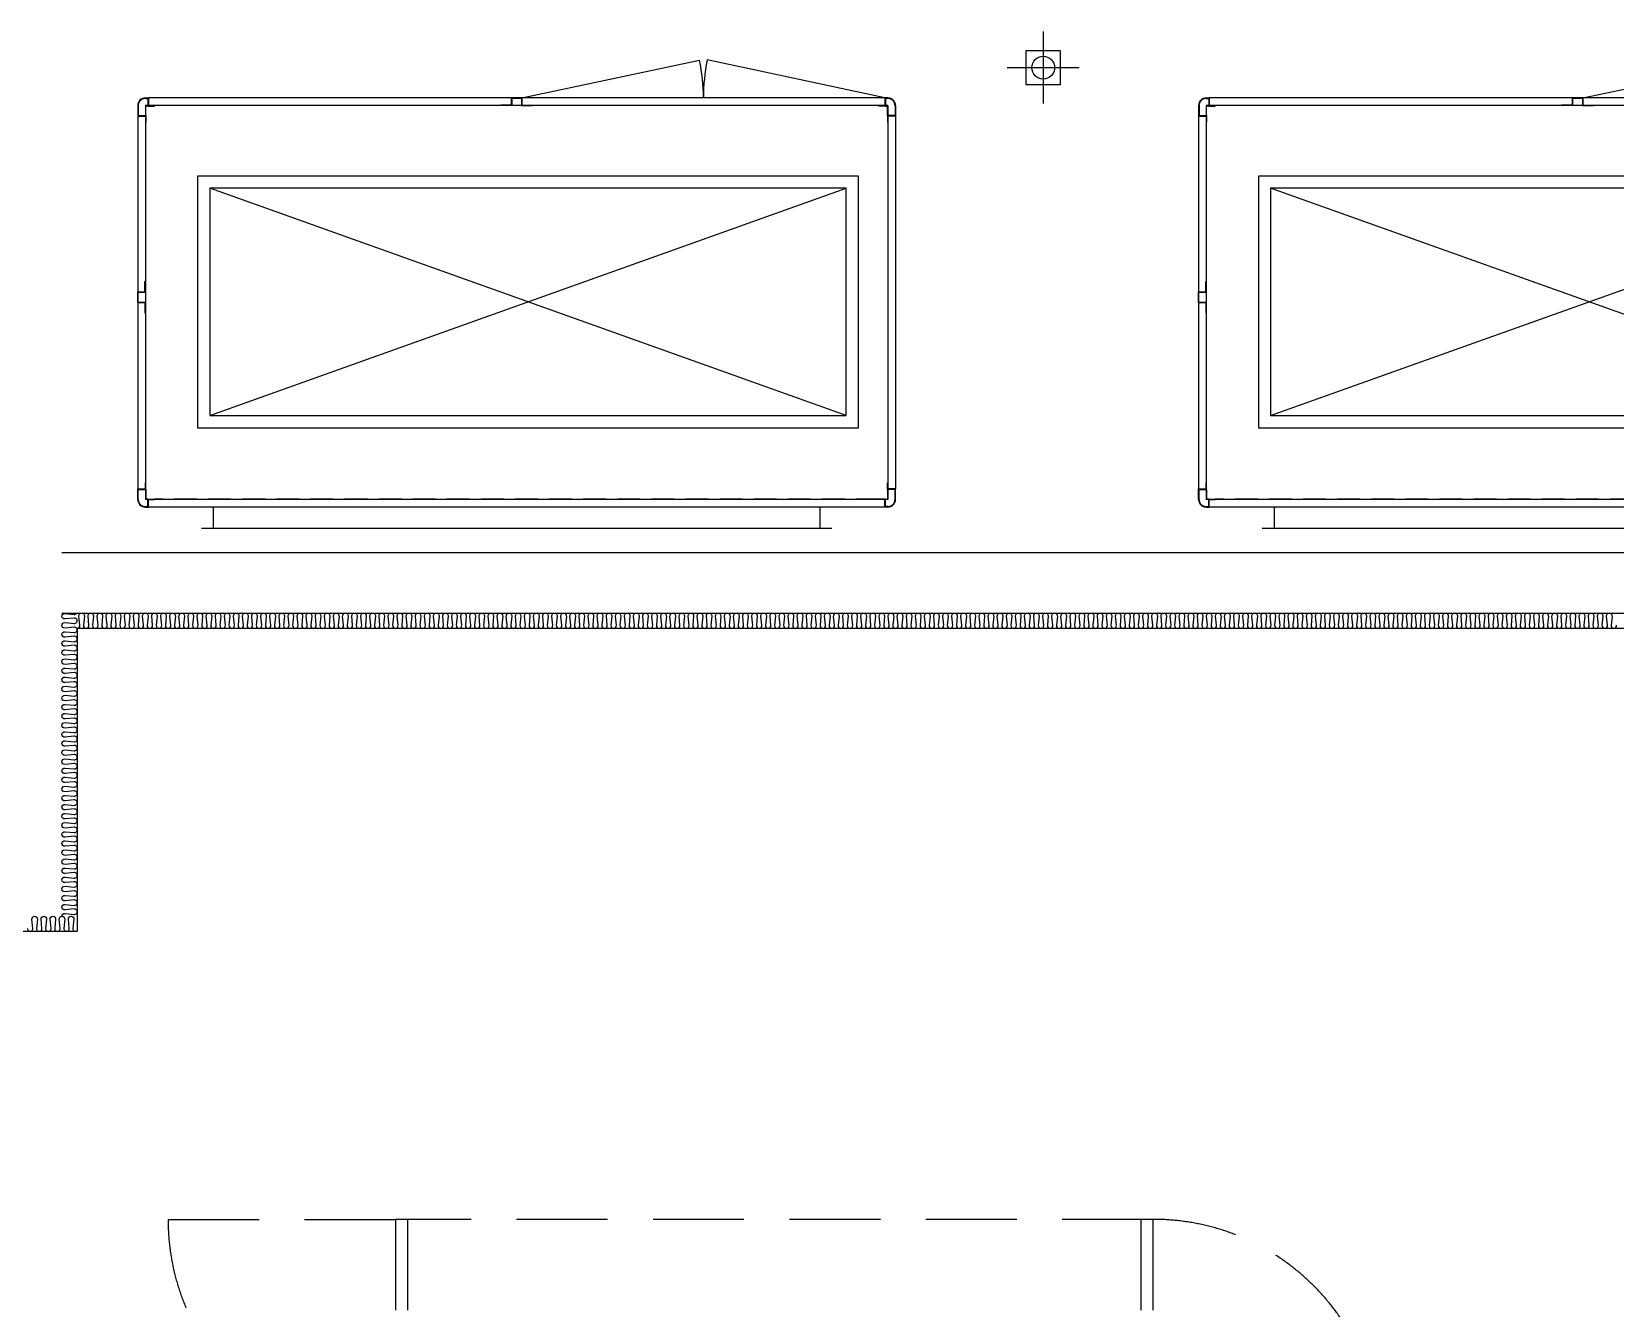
# Model space of a CAD drawing. Header units: millimetres. Extents: x -95754 to 177808, y 34455 to 150605.
# Drawn here: x 124454 to 129679, y 142211 to 146424 of the extents above; entities that cross this region are included whole.
import ezdxf

# ---------------------------------------------------------------- set-up
doc = ezdxf.new("R2010")
doc.units = ezdxf.units.MM
doc.header["$LTSCALE"] = 300
doc.linetypes.add('H1', pattern=[1.5, 1, -0.5])
doc.linetypes.add('HIDDEN', pattern=[0.375, 0.25, -0.125])
for name, color, linetype in [('A-ETC-기계', 253, 'Continuous'), ('A-ETC-전기', 253, 'H1'), ('A-SYM', 7, 'Continuous'), ('A-WALL-D', 7, 'Continuous'), ('A-지붕바닥', 251, 'Continuous'), ('ISL', 251, 'Continuous'), ('우수계획', 7, 'Continuous')]:
    doc.layers.add(name, color=color, linetype=linetype)

# ---------------------------------------------------------------- blocks, each defined once
blk = doc.blocks.new('A$Cacae0627')
at = {"layer": '우수계획', "color": 1}
for p, q in [((0, 528), (0, -528)), ((-528, 0), (528, 0))]:
    blk.add_line(p, q, dxfattribs=at)
at = {"layer": '우수계획', "color": 6, "lineweight": -3}
blk.add_lwpolyline([(-250, 250), (250, 250), (250, -250), (-250, -250)], close=True, dxfattribs=at)
blk.add_circle((0, 0), 167, dxfattribs=at)
blk = doc.blocks.new('A$Cfdea7a82')
at = {"layer": 'A-SYM', "xscale": 0.2249999999999964, "yscale": 0.2249999999999964, "zscale": 0.2249999999999964}
blk.add_blockref('A$Cacae0627', (203.8, 118.8, 0), dxfattribs=at)
blk = doc.blocks.new('A$C7EEB4B3A')
at = {"color": 0, "linetype": 'HIDDEN'}
for p, q in [((36.2, 25), (0, 25)), ((0, 25), (0, 23.8)), ((36.2, 1.2), (36.2, 25)), ((36.2, 1.2), (68.8, 1.2)), ((68.8, 1.2), (68.8, 25)), ((68.8, 25), (105, 25)), ((105, 25), (105, 23.8))]:
    blk.add_line(p, q, dxfattribs=at)
at = {"color": 0}
for p, q in [((35, 23.8), (0, 23.8)), ((35, 0), (35, 23.8)), ((35, 0), (70, 0)), ((70, 0), (70, 23.8)), ((70, 23.8), (105, 23.8))]:
    blk.add_line(p, q, dxfattribs=at)
blk = doc.blocks.new('G$C2C1B598D')
at = {"color": 0}
for p, q in [((-1040, 70), (1040, 70)), ((-1000, 0), (-1000, 70)), ((1000, 70), (1000, 0)), ((-1225, 0), (-1215, 0)), ((-1215, 0), (-1215, -25)), ((-1215, 0), (1215, 0)), ((-1040, 0), (1040, 0)), ((1225, 0), (1215, 0)), ((1215, 0), (1215, -25)), ((-1250, -25), (-1250, -60)), ((-1215, -25), (-1195, -25)), ((1215, -25), (1195, -25)), ((1250, -25), (1250, -60)), ((-1250, -60), (-1225, -60)), ((-1250, -1290.1), (-1250, -60)), ((-1225, -60), (-1225, -80)), ((1250, -60), (1225, -60)), ((1225, -60), (1225, -80)), ((1250, -1290.1), (1250, -60)), ((-1127.5, -262.1), (-1127.5, -1092.1)), ((1052.5, -262.1), (-1127.5, -262.1)), ((-1087.5, -302.1), (-1087.5, -1052.1)), ((-1087.5, -302.1), (1012.5, -1052.1)), ((1012.5, -302.1), (-1087.5, -1052.1)), ((1012.5, -302.1), (-1087.5, -302.1)), ((1012.5, -1052.1), (1012.5, -302.1)), ((1052.5, -1092.1), (1052.5, -262.1)), ((-1127.5, -1092.1), (1052.5, -1092.1)), ((-1087.5, -1052.1), (1012.5, -1052.1)), ((-1250, -1325.1), (-1250, -1290.1)), ((-1250, -1290.1), (-1225, -1290.1)), ((-1225, -1290.1), (-1225, -1270.1)), ((1225, -1290.1), (1225, -1270.1)), ((1250, -1290.1), (1225, -1290.1)), ((1250, -1325.1), (1250, -1290.1)), ((-1225, -1350.1), (-1215, -1350.1)), ((-1215, -1350.1), (-1215, -1325.1)), ((-1215, -1325.1), (-1195, -1325.1)), ((-1215, -1350.1), (1215, -1350.1)), ((1215, -1325.1), (1195, -1325.1)), ((1215, -1350.1), (1215, -1325.1)), ((1225, -1350.1), (1215, -1350.1))]:
    blk.add_line(p, q, dxfattribs=at)
at = {"color": 0, "linetype": 'HIDDEN'}
for p, q in [((-1248.4, -25), (-1248.4, -58.4)), ((-1225, -1.6), (-1216.6, -1.6)), ((-1216.6, -1.6), (-1216.6, -26.6)), ((-1216.6, -26.6), (-1195, -26.6)), ((-1195, -26.6), (-1195, -25)), ((-1195, -26.6), (1195, -26.6)), ((1195, -26.6), (1195, -25)), ((1216.6, -26.6), (1195, -26.6)), ((1225, -1.6), (1216.6, -1.6)), ((1216.6, -1.6), (1216.6, -26.6)), ((1248.4, -25), (1248.4, -58.4)), ((-1248.4, -58.4), (-1223.4, -58.4)), ((-1223.4, -80), (-1225, -80)), ((-1223.4, -58.4), (-1223.4, -80)), ((1248.4, -58.4), (1223.4, -58.4)), ((1223.4, -58.4), (1223.4, -80)), ((1223.4, -80), (1225, -80)), ((-1248.4, -1325.1), (-1248.4, -1291.7)), ((-1248.4, -1291.7), (-1223.4, -1291.7)), ((-1223.4, -1270.1), (-1225, -1270.1)), ((-1223.4, -1291.7), (-1223.4, -1270.1)), ((1223.4, -1291.7), (1223.4, -1270.1)), ((1223.4, -1270.1), (1225, -1270.1)), ((1248.4, -1291.7), (1223.4, -1291.7)), ((1248.4, -1325.1), (1248.4, -1291.7)), ((-1225, -1348.5), (-1216.6, -1348.5)), ((-1216.6, -1348.5), (-1216.6, -1323.5)), ((-1216.6, -1323.5), (-1195, -1323.5)), ((-1195, -1323.5), (-1195, -1325.1)), ((1216.6, -1323.5), (1195, -1323.5)), ((1195, -1323.5), (1195, -1325.1)), ((1216.6, -1348.5), (1216.6, -1323.5)), ((1225, -1348.5), (1216.6, -1348.5))]:
    blk.add_line(p, q, dxfattribs=at)
at = {"color": 0, "linetype": 'Continuous'}
for p, q in [((-1225, -1325.1), (-1225, -25)), ((-1225, -25), (1225, -25)), ((1225, -1325.1), (1225, -25)), ((-1225, -1325.1), (1225, -1325.1)), ((-1215, -1350.1), (-628.6, -1475.3)), ((-17.5, -1350), (-603.9, -1475.2))]:
    blk.add_line(p, q, dxfattribs=at)
at = {"color": 0, "linetype": 'ByBlock'}
for p, q in [((-1223.4, -58.4), (-1223.4, -26.6)), ((-1216.6, -26.6), (-1223.4, -26.6)), ((1216.6, -26.6), (1223.4, -26.6)), ((1223.4, -58.4), (1223.4, -26.6)), ((-1223.4, -1291.7), (-1223.4, -1323.5)), ((1223.4, -1291.7), (1223.4, -1323.5)), ((-1216.6, -1323.5), (-1223.4, -1323.5)), ((1216.6, -1323.5), (1223.4, -1323.5))]:
    blk.add_line(p, q, dxfattribs=at)
at = {"color": 0}
for centre, start, end in [((-1225, -25), 90, 180), ((1225, -25), 0, 90), ((-1225, -1325.1), 180, 270), ((1225, -1325.1), 270, 0)]:
    blk.add_arc(centre, 25, start, end, dxfattribs=at)
at = {"color": 0, "linetype": 'HIDDEN'}
for centre, start, end in [((-1225, -25), 90, 180.0029), ((1225, -25), 359.9971, 90), ((-1225, -1325.1), 179.9971, 270), ((1225, -1325.1), 270, 0.0029)]:
    blk.add_arc(centre, 23.4, start, end, dxfattribs=at)
at = {"color": 0, "linetype": 'Continuous'}
for centre, start, end in [((-1258.2, -1350.1), 348.7527, 0.0046), ((25.7, -1350), 179.9954, 191.2473)]:
    blk.add_arc(centre, 641.9, start, end, dxfattribs=at)
at = {"color": 0, "xscale": -1, "rotation": 89.99999999999997}
blk.add_blockref('A$C7EEB4B3A', (1250, -639.9), dxfattribs=at)
at = {"color": 0, "xscale": -1}
blk.add_blockref('A$C7EEB4B3A', (52.5, -1350.1), dxfattribs=at)
blk = doc.blocks.new('4F_기계장비')
at = {"layer": 'A-ETC-기계', "rotation": 180}
for p in [(33500, -3750), (37000, -3750)]:
    blk.add_blockref('G$C2C1B598D', p, dxfattribs=at)
blk = doc.blocks.new('750X2500')
at = {"layer": 'A-ETC-전기'}
for p, q in [((-3250, 750), (-2458, 750)), ((-2460, 750), (-2460, 0)), ((-40, 750), (-40, 0)), ((750, 0), (-42, 0))]:
    blk.add_line(p, q, dxfattribs=at)
blk.add_lwpolyline([(-2500, 750), (-2500, 0), (0, 0), (0, 750)], close=True, dxfattribs=at)
for centre, start, end in [((-2500, 750), 180, 270), ((0, 0), 0, 90)]:
    blk.add_arc(centre, 750, start, end, dxfattribs=at)

msp = doc.modelspace()

# ---------------------------------------------------------------- linework, layer by layer
at = {"layer": 'A-WALL-D'}
for p, q in [((124553.6, 144705), (134153.6, 144705)), ((124553.6, 144505), (134153.6, 144505))]:
    msp.add_line(p, q, dxfattribs=at)
at = {"layer": 'ISL', "elevation": 0}
for points in [[(124553.6, 143505, -0.44469), (124563.6, 143514), (124593.6, 143511, 1.108889), (124593.6, 143529), (124563.6, 143526, -0.44469), (124553.6, 143535, -0.44469), (124563.6, 143544), (124593.6, 143541, 1.108889), (124593.6, 143559), (124563.6, 143556, -0.44469), (124553.6, 143565, -0.44469), (124563.6, 143574), (124593.6, 143571, 1.108889), (124593.6, 143589), (124563.6, 143586, -0.44469), (124553.6, 143595, -0.44469), (124563.6, 143604), (124593.6, 143601, 1.108889), (124593.6, 143619), (124563.6, 143616, -0.44469), (124553.6, 143625, -0.44469), (124563.6, 143634), (124593.6, 143631, 1.108889), (124593.6, 143649), (124563.6, 143646, -0.44469), (124553.6, 143655, -0.44469), (124563.6, 143664), (124593.6, 143661, 1.108889), (124593.6, 143679), (124563.6, 143676, -0.44469), (124553.6, 143685, -0.44469), (124563.6, 143694), (124593.6, 143691, 1.108889), (124593.6, 143709), (124563.6, 143706, -0.44469), (124553.6, 143715, -0.44469), (124563.6, 143724), (124593.6, 143721, 1.108889), (124593.6, 143739), (124563.6, 143736, -0.44469), (124553.6, 143745, -0.44469), (124563.6, 143754), (124593.6, 143751, 1.108889), (124593.6, 143769), (124563.6, 143766, -0.44469), (124553.6, 143775, -0.44469), (124563.6, 143784), (124593.6, 143781, 1.108889), (124593.6, 143799), (124563.6, 143796, -0.44469), (124553.6, 143805, -0.44469), (124563.6, 143814), (124593.6, 143811, 1.108889), (124593.6, 143829), (124563.6, 143826, -0.44469), (124553.6, 143835, -0.44469), (124563.6, 143844), (124593.6, 143841, 1.108889), (124593.6, 143859), (124563.6, 143856, -0.44469), (124553.6, 143865, -0.44469), (124563.6, 143874), (124593.6, 143871, 1.108889), (124593.6, 143889), (124563.6, 143886, -0.44469), (124553.6, 143895, -0.44469), (124563.6, 143904), (124593.6, 143901, 1.108889), (124593.6, 143919), (124563.6, 143916, -0.44469), (124553.6, 143925, -0.44469), (124563.6, 143934), (124593.6, 143931, 1.108889), (124593.6, 143949), (124563.6, 143946, -0.44469), (124553.6, 143955, -0.44469), (124563.6, 143964), (124593.6, 143961, 1.108889), (124593.6, 143979), (124563.6, 143976, -0.44469), (124553.6, 143985, -0.44469), (124563.6, 143994), (124593.6, 143991, 1.108889), (124593.6, 144009), (124563.6, 144006, -0.44469), (124553.6, 144015, -0.44469), (124563.6, 144024), (124593.6, 144021, 1.108889), (124593.6, 144039), (124563.6, 144036, -0.44469), (124553.6, 144045, -0.44469), (124563.6, 144054), (124593.6, 144051, 1.108889), (124593.6, 144069), (124563.6, 144066, -0.44469), (124553.6, 144075, -0.44469), (124563.6, 144084), (124593.6, 144081, 1.108889), (124593.6, 144099), (124563.6, 144096, -0.44469), (124553.6, 144105, -0.44469), (124563.6, 144114), (124593.6, 144111, 1.108889), (124593.6, 144129), (124563.6, 144126, -0.44469), (124553.6, 144135, -0.44469), (124563.6, 144144), (124593.6, 144141, 1.108889), (124593.6, 144159), (124563.6, 144156, -0.44469), (124553.6, 144165, -0.44469), (124563.6, 144174), (124593.6, 144171, 1.108889), (124593.6, 144189), (124563.6, 144186, -0.44469), (124553.6, 144195, -0.44469), (124563.6, 144204), (124593.6, 144201, 1.108889), (124593.6, 144219), (124563.6, 144216, -0.44469), (124553.6, 144225, -0.44469), (124563.6, 144234), (124593.6, 144231, 1.108889), (124593.6, 144249), (124563.6, 144246, -0.44469), (124553.6, 144255, -0.44469), (124563.6, 144264), (124593.6, 144261, 1.108889), (124593.6, 144279), (124563.6, 144276, -0.44469), (124553.6, 144285, -0.44469), (124563.6, 144294), (124593.6, 144291, 1.108889), (124593.6, 144309), (124563.6, 144306, -0.44469), (124553.6, 144315, -0.44469), (124563.6, 144324), (124593.6, 144321, 1.108889), (124593.6, 144339), (124563.6, 144336, -0.44469), (124553.6, 144345, -0.44469), (124563.6, 144354), (124593.6, 144351, 1.108889), (124593.6, 144369), (124563.6, 144366, -0.44469), (124553.6, 144375, -0.44469), (124563.6, 144384), (124593.6, 144381, 1.108889), (124593.6, 144399), (124563.6, 144396, -0.44469), (124553.6, 144405, -0.44469), (124563.6, 144414), (124593.6, 144411, 1.108889), (124593.6, 144429), (124563.6, 144426, -0.44469), (124553.6, 144435, -0.44469), (124563.6, 144444), (124593.6, 144441, 1.108889), (124593.6, 144459), (124563.6, 144456, -0.44469), (124553.6, 144465, -0.44469), (124563.6, 144474), (124593.6, 144471, 1.108889), (124593.6, 144489), (124563.6, 144486, -0.44469), (124553.6, 144495, -0.44469), (124563.6, 144504), (124593.6, 144501, 0.278732), (124602.1, 144505, 0.278732)], [(124439.6, 143465, 1.108889), (124457.6, 143465), (124454.6, 143495, -0.44469), (124463.6, 143505, -0.44469), (124472.6, 143495), (124469.6, 143465, 1.108889), (124487.6, 143465), (124484.6, 143495, -0.44469), (124493.6, 143505, -0.44469), (124502.6, 143495), (124499.6, 143465, 1.108889), (124517.6, 143465), (124514.6, 143495, -0.44469), (124523.6, 143505, -0.44469), (124532.6, 143495), (124529.6, 143465, 1.108889), (124547.6, 143465), (124544.6, 143495, -0.44469), (124553.6, 143505, -0.44469), (124562.6, 143495), (124559.6, 143465, 1.108889), (124577.6, 143465), (124574.6, 143495, -0.44469), (124583.6, 143505, -0.44469), (124592.6, 143495), (124589.6, 143465, 0.633283), (124603.6, 143456.5, 0.633283)]]:
    msp.add_lwpolyline(points, format="xyb", dxfattribs=at)
at = {"layer": 'ISL'}
msp.add_lwpolyline([(124603.6, 144455, 0.44469), (124612.6, 144465), (124609.6, 144495, -1.108889), (124627.6, 144495), (124624.6, 144465, 0.44469), (124633.6, 144455, 0.44469), (124642.6, 144465), (124639.6, 144495, -1.108889), (124657.6, 144495), (124654.6, 144465, 0.44469), (124663.6, 144455, 0.44469), (124672.6, 144465), (124669.6, 144495, -1.108889), (124687.6, 144495), (124684.6, 144465, 0.44469), (124693.6, 144455, 0.44469), (124702.6, 144465), (124699.6, 144495, -1.108889), (124717.6, 144495), (124714.6, 144465, 0.44469), (124723.6, 144455, 0.44469), (124732.6, 144465), (124729.6, 144495, -1.108889), (124747.6, 144495), (124744.6, 144465, 0.44469), (124753.6, 144455, 0.44469), (124762.6, 144465), (124759.6, 144495, -1.108889), (124777.6, 144495), (124774.6, 144465, 0.44469), (124783.6, 144455, 0.44469), (124792.6, 144465), (124789.6, 144495, -1.108889), (124807.6, 144495), (124804.6, 144465, 0.44469), (124813.6, 144455, 0.44469), (124822.6, 144465), (124819.6, 144495, -1.108889), (124837.6, 144495), (124834.6, 144465, 0.44469), (124843.6, 144455, 0.44469), (124852.6, 144465), (124849.6, 144495, -1.108889), (124867.6, 144495), (124864.6, 144465, 0.44469), (124873.6, 144455, 0.44469), (124882.6, 144465), (124879.6, 144495, -1.108889), (124897.6, 144495), (124894.6, 144465, 0.44469), (124903.6, 144455, 0.44469), (124912.6, 144465), (124909.6, 144495, -1.108889), (124927.6, 144495), (124924.6, 144465, 0.44469), (124933.6, 144455, 0.44469), (124942.6, 144465), (124939.6, 144495, -1.108889), (124957.6, 144495), (124954.6, 144465, 0.44469), (124963.6, 144455, 0.44469), (124972.6, 144465), (124969.6, 144495, -1.108889), (124987.6, 144495), (124984.6, 144465, 0.44469), (124993.6, 144455, 0.44469), (125002.6, 144465), (124999.6, 144495, -1.108889), (125017.6, 144495), (125014.6, 144465, 0.44469), (125023.6, 144455, 0.44469), (125032.6, 144465), (125029.6, 144495, -1.108889), (125047.6, 144495), (125044.6, 144465, 0.44469), (125053.6, 144455, 0.44469), (125062.6, 144465), (125059.6, 144495, -1.108889), (125077.6, 144495), (125074.6, 144465, 0.44469), (125083.6, 144455, 0.44469), (125092.6, 144465), (125089.6, 144495, -1.108889), (125107.6, 144495), (125104.6, 144465, 0.44469), (125113.6, 144455, 0.44469), (125122.6, 144465), (125119.6, 144495, -1.108889), (125137.6, 144495), (125134.6, 144465, 0.44469), (125143.6, 144455, 0.44469), (125152.6, 144465), (125149.6, 144495, -1.108889), (125167.6, 144495), (125164.6, 144465, 0.44469), (125173.6, 144455, 0.44469), (125182.6, 144465), (125179.6, 144495, -1.108889), (125197.6, 144495), (125194.6, 144465, 0.44469), (125203.6, 144455, 0.44469), (125212.6, 144465), (125209.6, 144495, -1.108889), (125227.6, 144495), (125224.6, 144465, 0.44469), (125233.6, 144455, 0.44469), (125242.6, 144465), (125239.6, 144495, -1.108889), (125257.6, 144495), (125254.6, 144465, 0.44469), (125263.6, 144455, 0.44469), (125272.6, 144465), (125269.6, 144495, -1.108889), (125287.6, 144495), (125284.6, 144465, 0.44469), (125293.6, 144455, 0.44469), (125302.6, 144465), (125299.6, 144495, -1.108889), (125317.6, 144495), (125314.6, 144465, 0.44469), (125323.6, 144455, 0.44469), (125332.6, 144465), (125329.6, 144495, -1.108889), (125347.6, 144495), (125344.6, 144465, 0.44469), (125353.6, 144455, 0.44469), (125362.6, 144465), (125359.6, 144495, -1.108889), (125377.6, 144495), (125374.6, 144465, 0.44469), (125383.6, 144455, 0.44469), (125392.6, 144465), (125389.6, 144495, -1.108889), (125407.6, 144495), (125404.6, 144465, 0.44469), (125413.6, 144455, 0.44469), (125422.6, 144465), (125419.6, 144495, -1.108889), (125437.6, 144495), (125434.6, 144465, 0.44469), (125443.6, 144455, 0.44469), (125452.6, 144465), (125449.6, 144495, -1.108889), (125467.6, 144495), (125464.6, 144465, 0.44469), (125473.6, 144455, 0.44469), (125482.6, 144465), (125479.6, 144495, -1.108889), (125497.6, 144495), (125494.6, 144465, 0.44469), (125503.6, 144455, 0.44469), (125512.6, 144465), (125509.6, 144495, -1.108889), (125527.6, 144495), (125524.6, 144465, 0.44469), (125533.6, 144455, 0.44469), (125542.6, 144465), (125539.6, 144495, -1.108889), (125557.6, 144495), (125554.6, 144465, 0.44469), (125563.6, 144455, 0.44469), (125572.6, 144465), (125569.6, 144495, -1.108889), (125587.6, 144495), (125584.6, 144465, 0.44469), (125593.6, 144455, 0.44469), (125602.6, 144465), (125599.6, 144495, -1.108889), (125617.6, 144495), (125614.6, 144465, 0.44469), (125623.6, 144455, 0.44469), (125632.6, 144465), (125629.6, 144495, -1.108889), (125647.6, 144495), (125644.6, 144465, 0.44469), (125653.6, 144455, 0.44469), (125662.6, 144465), (125659.6, 144495, -1.108889), (125677.6, 144495), (125674.6, 144465, 0.44469), (125683.6, 144455, 0.44469), (125692.6, 144465), (125689.6, 144495, -1.108889), (125707.6, 144495), (125704.6, 144465, 0.44469), (125713.6, 144455, 0.44469), (125722.6, 144465), (125719.6, 144495, -1.108889), (125737.6, 144495), (125734.6, 144465, 0.44469), (125743.6, 144455, 0.44469), (125752.6, 144465), (125749.6, 144495, -1.108889), (125767.6, 144495), (125764.6, 144465, 0.44469), (125773.6, 144455, 0.44469), (125782.6, 144465), (125779.6, 144495, -1.108889), (125797.6, 144495), (125794.6, 144465, 0.44469), (125803.6, 144455, 0.44469), (125812.6, 144465), (125809.6, 144495, -1.108889), (125827.6, 144495), (125824.6, 144465, 0.44469), (125833.6, 144455, 0.44469), (125842.6, 144465), (125839.6, 144495, -1.108889), (125857.6, 144495), (125854.6, 144465, 0.44469), (125863.6, 144455, 0.44469), (125872.6, 144465), (125869.6, 144495, -1.108889), (125887.6, 144495), (125884.6, 144465, 0.44469), (125893.6, 144455, 0.44469), (125902.6, 144465), (125899.6, 144495, -1.108889), (125917.6, 144495), (125914.6, 144465, 0.44469), (125923.6, 144455, 0.44469), (125932.6, 144465), (125929.6, 144495, -1.108889), (125947.6, 144495), (125944.6, 144465, 0.44469), (125953.6, 144455, 0.44469), (125962.6, 144465), (125959.6, 144495, -1.108889), (125977.6, 144495), (125974.6, 144465, 0.44469), (125983.6, 144455, 0.44469), (125992.6, 144465), (125989.6, 144495, -1.108889), (126007.6, 144495), (126004.6, 144465, 0.44469), (126013.6, 144455, 0.44469), (126022.6, 144465), (126019.6, 144495, -1.108889), (126037.6, 144495), (126034.6, 144465, 0.44469), (126043.6, 144455, 0.44469), (126052.6, 144465), (126049.6, 144495, -1.108889), (126067.6, 144495), (126064.6, 144465, 0.44469), (126073.6, 144455, 0.44469), (126082.6, 144465), (126079.6, 144495, -1.108889), (126097.6, 144495), (126094.6, 144465, 0.44469), (126103.6, 144455, 0.44469), (126112.6, 144465), (126109.6, 144495, -1.108889), (126127.6, 144495), (126124.6, 144465, 0.44469), (126133.6, 144455, 0.44469), (126142.6, 144465), (126139.6, 144495, -1.108889), (126157.6, 144495), (126154.6, 144465, 0.44469), (126163.6, 144455, 0.44469), (126172.6, 144465), (126169.6, 144495, -1.108889), (126187.6, 144495), (126184.6, 144465, 0.44469), (126193.6, 144455, 0.44469), (126202.6, 144465), (126199.6, 144495, -1.108889), (126217.6, 144495), (126214.6, 144465, 0.44469), (126223.6, 144455, 0.44469), (126232.6, 144465), (126229.6, 144495, -1.108889), (126247.6, 144495), (126244.6, 144465, 0.44469), (126253.6, 144455, 0.44469), (126262.6, 144465), (126259.6, 144495, -1.108889), (126277.6, 144495), (126274.6, 144465, 0.44469), (126283.6, 144455, 0.44469), (126292.6, 144465), (126289.6, 144495, -1.108889), (126307.6, 144495), (126304.6, 144465, 0.44469), (126313.6, 144455, 0.44469), (126322.6, 144465), (126319.6, 144495, -1.108889), (126337.6, 144495), (126334.6, 144465, 0.44469), (126343.6, 144455, 0.44469), (126352.6, 144465), (126349.6, 144495, -1.108889), (126367.6, 144495), (126364.6, 144465, 0.44469), (126373.6, 144455, 0.44469), (126382.6, 144465), (126379.6, 144495, -1.108889), (126397.6, 144495), (126394.6, 144465, 0.44469), (126403.6, 144455, 0.44469), (126412.6, 144465), (126409.6, 144495, -1.108889), (126427.6, 144495), (126424.6, 144465, 0.44469), (126433.6, 144455, 0.44469), (126442.6, 144465), (126439.6, 144495, -1.108889), (126457.6, 144495), (126454.6, 144465, 0.44469), (126463.6, 144455, 0.44469), (126472.6, 144465), (126469.6, 144495, -1.108889), (126487.6, 144495), (126484.6, 144465, 0.44469), (126493.6, 144455, 0.44469), (126502.6, 144465), (126499.6, 144495, -1.108889), (126517.6, 144495), (126514.6, 144465, 0.44469), (126523.6, 144455, 0.44469), (126532.6, 144465), (126529.6, 144495, -1.108889), (126547.6, 144495), (126544.6, 144465, 0.44469), (126553.6, 144455, 0.44469), (126562.6, 144465), (126559.6, 144495, -1.108889), (126577.6, 144495), (126574.6, 144465, 0.44469), (126583.6, 144455, 0.44469), (126592.6, 144465), (126589.6, 144495, -1.108889), (126607.6, 144495), (126604.6, 144465, 0.44469), (126613.6, 144455, 0.44469), (126622.6, 144465), (126619.6, 144495, -1.108889), (126637.6, 144495), (126634.6, 144465, 0.44469), (126643.6, 144455, 0.44469), (126652.6, 144465), (126649.6, 144495, -1.108889), (126667.6, 144495), (126664.6, 144465, 0.44469), (126673.6, 144455, 0.44469), (126682.6, 144465), (126679.6, 144495, -1.108889), (126697.6, 144495), (126694.6, 144465, 0.44469), (126703.6, 144455, 0.44469), (126712.6, 144465), (126709.6, 144495, -1.108889), (126727.6, 144495), (126724.6, 144465, 0.44469), (126733.6, 144455, 0.44469), (126742.6, 144465), (126739.6, 144495, -1.108889), (126757.6, 144495), (126754.6, 144465, 0.44469), (126763.6, 144455, 0.44469), (126772.6, 144465), (126769.6, 144495, -1.108889), (126787.6, 144495), (126784.6, 144465, 0.44469), (126793.6, 144455, 0.44469), (126802.6, 144465), (126799.6, 144495, -1.108889), (126817.6, 144495), (126814.6, 144465, 0.44469), (126823.6, 144455, 0.44469), (126832.6, 144465), (126829.6, 144495, -1.108889), (126847.6, 144495), (126844.6, 144465, 0.44469), (126853.6, 144455, 0.44469), (126862.6, 144465), (126859.6, 144495, -1.108889), (126877.6, 144495), (126874.6, 144465, 0.44469), (126883.6, 144455, 0.44469), (126892.6, 144465), (126889.6, 144495, -1.108889), (126907.6, 144495), (126904.6, 144465, 0.44469), (126913.6, 144455, 0.44469), (126922.6, 144465), (126919.6, 144495, -1.108889), (126937.6, 144495), (126934.6, 144465, 0.44469), (126943.6, 144455, 0.44469), (126952.6, 144465), (126949.6, 144495, -1.108889), (126967.6, 144495), (126964.6, 144465, 0.44469), (126973.6, 144455, 0.44469), (126982.6, 144465), (126979.6, 144495, -1.108889), (126997.6, 144495), (126994.6, 144465, 0.44469), (127003.6, 144455, 0.44469), (127012.6, 144465), (127009.6, 144495, -1.108889), (127027.6, 144495), (127024.6, 144465, 0.44469), (127033.6, 144455, 0.44469), (127042.6, 144465), (127039.6, 144495, -1.108889), (127057.6, 144495), (127054.6, 144465, 0.44469), (127063.6, 144455, 0.44469), (127072.6, 144465), (127069.6, 144495, -1.108889), (127087.6, 144495), (127084.6, 144465, 0.44469), (127093.6, 144455, 0.44469), (127102.6, 144465), (127099.6, 144495, -1.108889), (127117.6, 144495), (127114.6, 144465, 0.44469), (127123.6, 144455, 0.44469), (127132.6, 144465), (127129.6, 144495, -1.108889), (127147.6, 144495), (127144.6, 144465, 0.44469), (127153.6, 144455, 0.44469), (127162.6, 144465), (127159.6, 144495, -1.108889), (127177.6, 144495), (127174.6, 144465, 0.44469), (127183.6, 144455, 0.44469), (127192.6, 144465), (127189.6, 144495, -1.108889), (127207.6, 144495), (127204.6, 144465, 0.44469), (127213.6, 144455, 0.44469), (127222.6, 144465), (127219.6, 144495, -1.108889), (127237.6, 144495), (127234.6, 144465, 0.44469), (127243.6, 144455, 0.44469), (127252.6, 144465), (127249.6, 144495, -1.108889), (127267.6, 144495), (127264.6, 144465, 0.44469), (127273.6, 144455, 0.44469), (127282.6, 144465), (127279.6, 144495, -1.108889), (127297.6, 144495), (127294.6, 144465, 0.44469), (127303.6, 144455, 0.44469), (127312.6, 144465), (127309.6, 144495, -1.108889), (127327.6, 144495), (127324.6, 144465, 0.44469), (127333.6, 144455, 0.44469), (127342.6, 144465), (127339.6, 144495, -1.108889), (127357.6, 144495), (127354.6, 144465, 0.44469), (127363.6, 144455, 0.44469), (127372.6, 144465), (127369.6, 144495, -1.108889), (127387.6, 144495), (127384.6, 144465, 0.44469), (127393.6, 144455, 0.44469), (127402.6, 144465), (127399.6, 144495, -1.108889), (127417.6, 144495), (127414.6, 144465, 0.44469), (127423.6, 144455, 0.44469), (127432.6, 144465), (127429.6, 144495, -1.108889), (127447.6, 144495), (127444.6, 144465, 0.44469), (127453.6, 144455, 0.44469), (127462.6, 144465), (127459.6, 144495, -1.108889), (127477.6, 144495), (127474.6, 144465, 0.44469), (127483.6, 144455, 0.44469), (127492.6, 144465), (127489.6, 144495, -1.108889), (127507.6, 144495), (127504.6, 144465, 0.44469), (127513.6, 144455, 0.44469), (127522.6, 144465), (127519.6, 144495, -1.108889), (127537.6, 144495), (127534.6, 144465, 0.44469), (127543.6, 144455, 0.44469), (127552.6, 144465), (127549.6, 144495, -1.108889), (127567.6, 144495), (127564.6, 144465, 0.44469), (127573.6, 144455, 0.44469), (127582.6, 144465), (127579.6, 144495, -1.108889), (127597.6, 144495), (127594.6, 144465, 0.44469), (127603.6, 144455, 0.44469), (127612.6, 144465), (127609.6, 144495, -1.108889), (127627.6, 144495), (127624.6, 144465, 0.44469), (127633.6, 144455, 0.44469), (127642.6, 144465), (127639.6, 144495, -1.108889), (127657.6, 144495), (127654.6, 144465, 0.44469), (127663.6, 144455, 0.44469), (127672.6, 144465), (127669.6, 144495, -1.108889), (127687.6, 144495), (127684.6, 144465, 0.44469), (127693.6, 144455, 0.44469), (127702.6, 144465), (127699.6, 144495, -1.108889), (127717.6, 144495), (127714.6, 144465, 0.44469), (127723.6, 144455, 0.44469), (127732.6, 144465), (127729.6, 144495, -1.108889), (127747.6, 144495), (127744.6, 144465, 0.44469), (127753.6, 144455, 0.44469), (127762.6, 144465), (127759.6, 144495, -1.108889), (127777.6, 144495), (127774.6, 144465, 0.44469), (127783.6, 144455, 0.44469), (127792.6, 144465), (127789.6, 144495, -1.108889), (127807.6, 144495), (127804.6, 144465, 0.44469), (127813.6, 144455, 0.44469), (127822.6, 144465), (127819.6, 144495, -1.108889), (127837.6, 144495), (127834.6, 144465, 0.44469), (127843.6, 144455, 0.44469), (127852.6, 144465), (127849.6, 144495, -1.108889), (127867.6, 144495), (127864.6, 144465, 0.44469), (127873.6, 144455, 0.44469), (127882.6, 144465), (127879.6, 144495, -1.108889), (127897.6, 144495), (127894.6, 144465, 0.44469), (127903.6, 144455, 0.44469), (127912.6, 144465), (127909.6, 144495, -1.108889), (127927.6, 144495), (127924.6, 144465, 0.44469), (127933.6, 144455, 0.44469), (127942.6, 144465), (127939.6, 144495, -1.108889), (127957.6, 144495), (127954.6, 144465, 0.44469), (127963.6, 144455, 0.44469), (127972.6, 144465), (127969.6, 144495, -1.108889), (127987.6, 144495), (127984.6, 144465, 0.44469), (127993.6, 144455, 0.44469), (128002.6, 144465), (127999.6, 144495, -1.108889), (128017.6, 144495), (128014.6, 144465, 0.44469), (128023.6, 144455, 0.44469), (128032.6, 144465), (128029.6, 144495, -1.108889), (128047.6, 144495), (128044.6, 144465, 0.44469), (128053.6, 144455, 0.44469), (128062.6, 144465), (128059.6, 144495, -1.108889), (128077.6, 144495), (128074.6, 144465, 0.44469), (128083.6, 144455, 0.44469), (128092.6, 144465), (128089.6, 144495, -1.108889), (128107.6, 144495), (128104.6, 144465, 0.44469), (128113.6, 144455, 0.44469), (128122.6, 144465), (128119.6, 144495, -1.108889), (128137.6, 144495), (128134.6, 144465, 0.44469), (128143.6, 144455, 0.44469), (128152.6, 144465), (128149.6, 144495, -1.108889), (128167.6, 144495), (128164.6, 144465, 0.44469), (128173.6, 144455, 0.44469), (128182.6, 144465), (128179.6, 144495, -1.108889), (128197.6, 144495), (128194.6, 144465, 0.44469), (128203.6, 144455, 0.44469), (128212.6, 144465), (128209.6, 144495, -1.108889), (128227.6, 144495), (128224.6, 144465, 0.44469), (128233.6, 144455, 0.44469), (128242.6, 144465), (128239.6, 144495, -1.108889), (128257.6, 144495), (128254.6, 144465, 0.44469), (128263.6, 144455, 0.44469), (128272.6, 144465), (128269.6, 144495, -1.108889), (128287.6, 144495), (128284.6, 144465, 0.44469), (128293.6, 144455, 0.44469), (128302.6, 144465), (128299.6, 144495, -1.108889), (128317.6, 144495), (128314.6, 144465, 0.44469), (128323.6, 144455, 0.44469), (128332.6, 144465), (128329.6, 144495, -1.108889), (128347.6, 144495), (128344.6, 144465, 0.44469), (128353.6, 144455, 0.44469), (128362.6, 144465), (128359.6, 144495, -1.108889), (128377.6, 144495), (128374.6, 144465, 0.44469), (128383.6, 144455, 0.44469), (128392.6, 144465), (128389.6, 144495, -1.108889), (128407.6, 144495), (128404.6, 144465, 0.44469), (128413.6, 144455, 0.44469), (128422.6, 144465), (128419.6, 144495, -1.108889), (128437.6, 144495), (128434.6, 144465, 0.44469), (128443.6, 144455, 0.44469), (128452.6, 144465), (128449.6, 144495, -1.108889), (128467.6, 144495), (128464.6, 144465, 0.44469), (128473.6, 144455, 0.44469), (128482.6, 144465), (128479.6, 144495, -1.108889), (128497.6, 144495), (128494.6, 144465, 0.44469), (128503.6, 144455, 0.44469), (128512.6, 144465), (128509.6, 144495, -1.108889), (128527.6, 144495), (128524.6, 144465, 0.44469), (128533.6, 144455, 0.44469), (128542.6, 144465), (128539.6, 144495, -1.108889), (128557.6, 144495), (128554.6, 144465, 0.44469), (128563.6, 144455, 0.44469), (128572.6, 144465), (128569.6, 144495, -1.108889), (128587.6, 144495), (128584.6, 144465, 0.44469), (128593.6, 144455, 0.44469), (128602.6, 144465), (128599.6, 144495, -1.108889), (128617.6, 144495), (128614.6, 144465, 0.44469), (128623.6, 144455, 0.44469), (128632.6, 144465), (128629.6, 144495, -1.108889), (128647.6, 144495), (128644.6, 144465, 0.44469), (128653.6, 144455, 0.44469), (128662.6, 144465), (128659.6, 144495, -1.108889), (128677.6, 144495), (128674.6, 144465, 0.44469), (128683.6, 144455, 0.44469), (128692.6, 144465), (128689.6, 144495, -1.108889), (128707.6, 144495), (128704.6, 144465, 0.44469), (128713.6, 144455, 0.44469), (128722.6, 144465), (128719.6, 144495, -1.108889), (128737.6, 144495), (128734.6, 144465, 0.44469), (128743.6, 144455, 0.44469), (128752.6, 144465), (128749.6, 144495, -1.108889), (128767.6, 144495), (128764.6, 144465, 0.44469), (128773.6, 144455, 0.44469), (128782.6, 144465), (128779.6, 144495, -1.108889), (128797.6, 144495), (128794.6, 144465, 0.44469), (128803.6, 144455, 0.44469), (128812.6, 144465), (128809.6, 144495, -1.108889), (128827.6, 144495), (128824.6, 144465, 0.44469), (128833.6, 144455, 0.44469), (128842.6, 144465), (128839.6, 144495, -1.108889), (128857.6, 144495), (128854.6, 144465, 0.44469), (128863.6, 144455, 0.44469), (128872.6, 144465), (128869.6, 144495, -1.108889), (128887.6, 144495), (128884.6, 144465, 0.44469), (128893.6, 144455, 0.44469), (128902.6, 144465), (128899.6, 144495, -1.108889), (128917.6, 144495), (128914.6, 144465, 0.44469), (128923.6, 144455, 0.44469), (128932.6, 144465), (128929.6, 144495, -1.108889), (128947.6, 144495), (128944.6, 144465, 0.44469), (128953.6, 144455, 0.44469), (128962.6, 144465), (128959.6, 144495, -1.108889), (128977.6, 144495), (128974.6, 144465, 0.44469), (128983.6, 144455, 0.44469), (128992.6, 144465), (128989.6, 144495, -1.108889), (129007.6, 144495), (129004.6, 144465, 0.44469), (129013.6, 144455, 0.44469), (129022.6, 144465), (129019.6, 144495, -1.108889), (129037.6, 144495), (129034.6, 144465, 0.44469), (129043.6, 144455, 0.44469), (129052.6, 144465), (129049.6, 144495, -1.108889), (129067.6, 144495), (129064.6, 144465, 0.44469), (129073.6, 144455, 0.44469), (129082.6, 144465), (129079.6, 144495, -1.108889), (129097.6, 144495), (129094.6, 144465, 0.44469), (129103.6, 144455, 0.44469), (129112.6, 144465), (129109.6, 144495, -1.108889), (129127.6, 144495), (129124.6, 144465, 0.44469), (129133.6, 144455, 0.44469), (129142.6, 144465), (129139.6, 144495, -1.108889), (129157.6, 144495), (129154.6, 144465, 0.44469), (129163.6, 144455, 0.44469), (129172.6, 144465), (129169.6, 144495, -1.108889), (129187.6, 144495), (129184.6, 144465, 0.44469), (129193.6, 144455, 0.44469), (129202.6, 144465), (129199.6, 144495, -1.108889), (129217.6, 144495), (129214.6, 144465, 0.44469), (129223.6, 144455, 0.44469), (129232.6, 144465), (129229.6, 144495, -1.108889), (129247.6, 144495), (129244.6, 144465, 0.44469), (129253.6, 144455, 0.44469), (129262.6, 144465), (129259.6, 144495, -1.108889), (129277.6, 144495), (129274.6, 144465, 0.44469), (129283.6, 144455, 0.44469), (129292.6, 144465), (129289.6, 144495, -1.108889), (129307.6, 144495), (129304.6, 144465, 0.44469), (129313.6, 144455, 0.44469), (129322.6, 144465), (129319.6, 144495, -1.108889), (129337.6, 144495), (129334.6, 144465, 0.44469), (129343.6, 144455, 0.44469), (129352.6, 144465), (129349.6, 144495, -1.108889), (129367.6, 144495), (129364.6, 144465, 0.44469), (129373.6, 144455, 0.44469), (129382.6, 144465), (129379.6, 144495, -1.108889), (129397.6, 144495), (129394.6, 144465, 0.44469), (129403.6, 144455, 0.44469), (129412.6, 144465), (129409.6, 144495, -1.108889), (129427.6, 144495), (129424.6, 144465, 0.44469), (129433.6, 144455, 0.44469), (129442.6, 144465), (129439.6, 144495, -1.108889), (129457.6, 144495), (129454.6, 144465, 0.44469), (129463.6, 144455, 0.44469), (129472.6, 144465), (129469.6, 144495, -1.108889), (129487.6, 144495), (129484.6, 144465, 0.44469), (129493.6, 144455, 0.44469), (129502.6, 144465), (129499.6, 144495, -1.108889), (129517.6, 144495), (129514.6, 144465, 0.44469), (129523.6, 144455, 0.44469), (129532.6, 144465), (129529.6, 144495, -1.108889), (129547.6, 144495), (129544.6, 144465, 0.44469), (129553.6, 144455, 0.44469), (129562.6, 144465), (129559.6, 144495, -1.108889), (129577.6, 144495), (129574.6, 144465, 0.44469), (129583.6, 144455, 0.44469), (129592.6, 144465), (129589.6, 144495, -1.108889), (129607.6, 144495), (129604.6, 144465, 0.44469), (129613.6, 144455, 0.44469), (129622.6, 144465), (129619.6, 144495, -1.108889), (129637.6, 144495), (129634.6, 144465, 0.44469), (129643.6, 144455, 0.44469), (129652.6, 144465), (129649.6, 144495, -1.108889), (129667.6, 144495), (129664.6, 144465, 0.44469), (129673.6, 144455, 0.44469), (129682.6, 144465)], format="xyb", dxfattribs=at)
msp.add_lwpolyline([(134603.6, 143240), (134603.6, 143455), (134103.6, 143455), (134103.6, 144455), (124603.6, 144455), (124603.6, 143455), (123303.6, 143455), (123303.6, 144455), (113803.6, 144455), (113803.6, 143455), (112503.6, 143455), (112503.6, 144455), (103003.6, 144455), (103003.6, 143455), (102003.6, 143455), (102003.6, 143270)], dxfattribs=at)

# ---------------------------------------------------------------- block references
at = {"layer": 'A-ETC-기계'}
msp.add_blockref('4F_기계장비', (92553.6, 148605), dxfattribs=at)
at = {"layer": 'A-ETC-전기'}
msp.add_blockref('750X2500', (128153.6, 141755), dxfattribs=at)
at = {"layer": 'A-지붕바닥'}
msp.add_blockref('A$Cfdea7a82', (127587.2, 146186.3, 0), dxfattribs=at)

doc.saveas('drawing.dxf')
